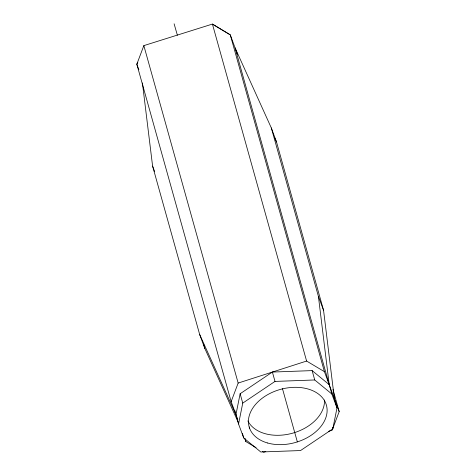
<?xml version="1.0" encoding="UTF-8"?>
<svg xmlns="http://www.w3.org/2000/svg" width="476" height="476" viewBox="0 0 476 476"><rect width="100%" height="100%" fill="white"/><g stroke="black" fill="none" stroke-linecap="round" stroke-linejoin="round"><path stroke-width="0.71" d="M234.733 410.336L238.547 423.985L243.718 437.968L260.806 451.998L300.546 450.552L332.801 428.852L336.996 407.98L331.826 393.991L235.073 47.856L271.332 127.961L318.402 296.346L329.213 384.638L312.119 370.608L272.385 372.059L240.13 393.753L235.935 414.626L199.676 334.515L152.6 166.118L142.419 82.973M238.547 423.985L242.748 403.112L240.13 393.753M237.423 54.216L230.271 34.855L212.415 24.074L143.841 45.625L136.826 64.218L231.14 401.649L237.816 419.713M231.14 401.649L238.161 383.061L143.841 45.625M332.98 389.433L339.174 411.603L332.153 430.191L328.666 431.315M137.814 62.308L136.826 64.218L138.861 69.728M242.748 403.112L275.003 381.413L314.737 379.967L331.826 393.991M238.161 383.061L306.609 361.052L324.418 371.661L339.174 411.603M265.798 451.528L263.704 452.2L262.431 451.444M244.634 438.176L245.896 441.591L256.07 447.654M274.366 137.237L276.502 141.949L323.567 310.34L334.378 398.626M199.676 334.515L204.841 348.503L238.666 423.229M271.332 127.961L276.502 141.949M318.402 296.346L323.567 310.34M152.6 166.118L154.569 171.443M174.109 23.8L177.375 35.224M333.783 396.478L336.996 407.98M324.418 371.661L230.271 34.855L212.415 24.074L306.609 361.052M332.427 427.519L332.801 428.852M312.119 370.608L314.737 379.967M282.452 388.606L297.351 441.906M272.385 372.059L275.003 381.413M249.228 426.918L249.602 428.257M245.098 438.729L245.896 441.591M242.409 433.291L243.718 437.968M203.645 344.225L204.841 348.503M324.483 400.018A40.127 27.584 -15.6 0 1 292.204 433.297A40.127 27.584 -15.6 0 1 247.853 420.891M267.554 442.989A40.127 27.584 -15.6 0 0 327.119 410.836A40.127 27.584 -15.6 0 0 268.642 394.122A40.127 27.584 -15.6 0 0 267.554 442.989"/></g></svg>
